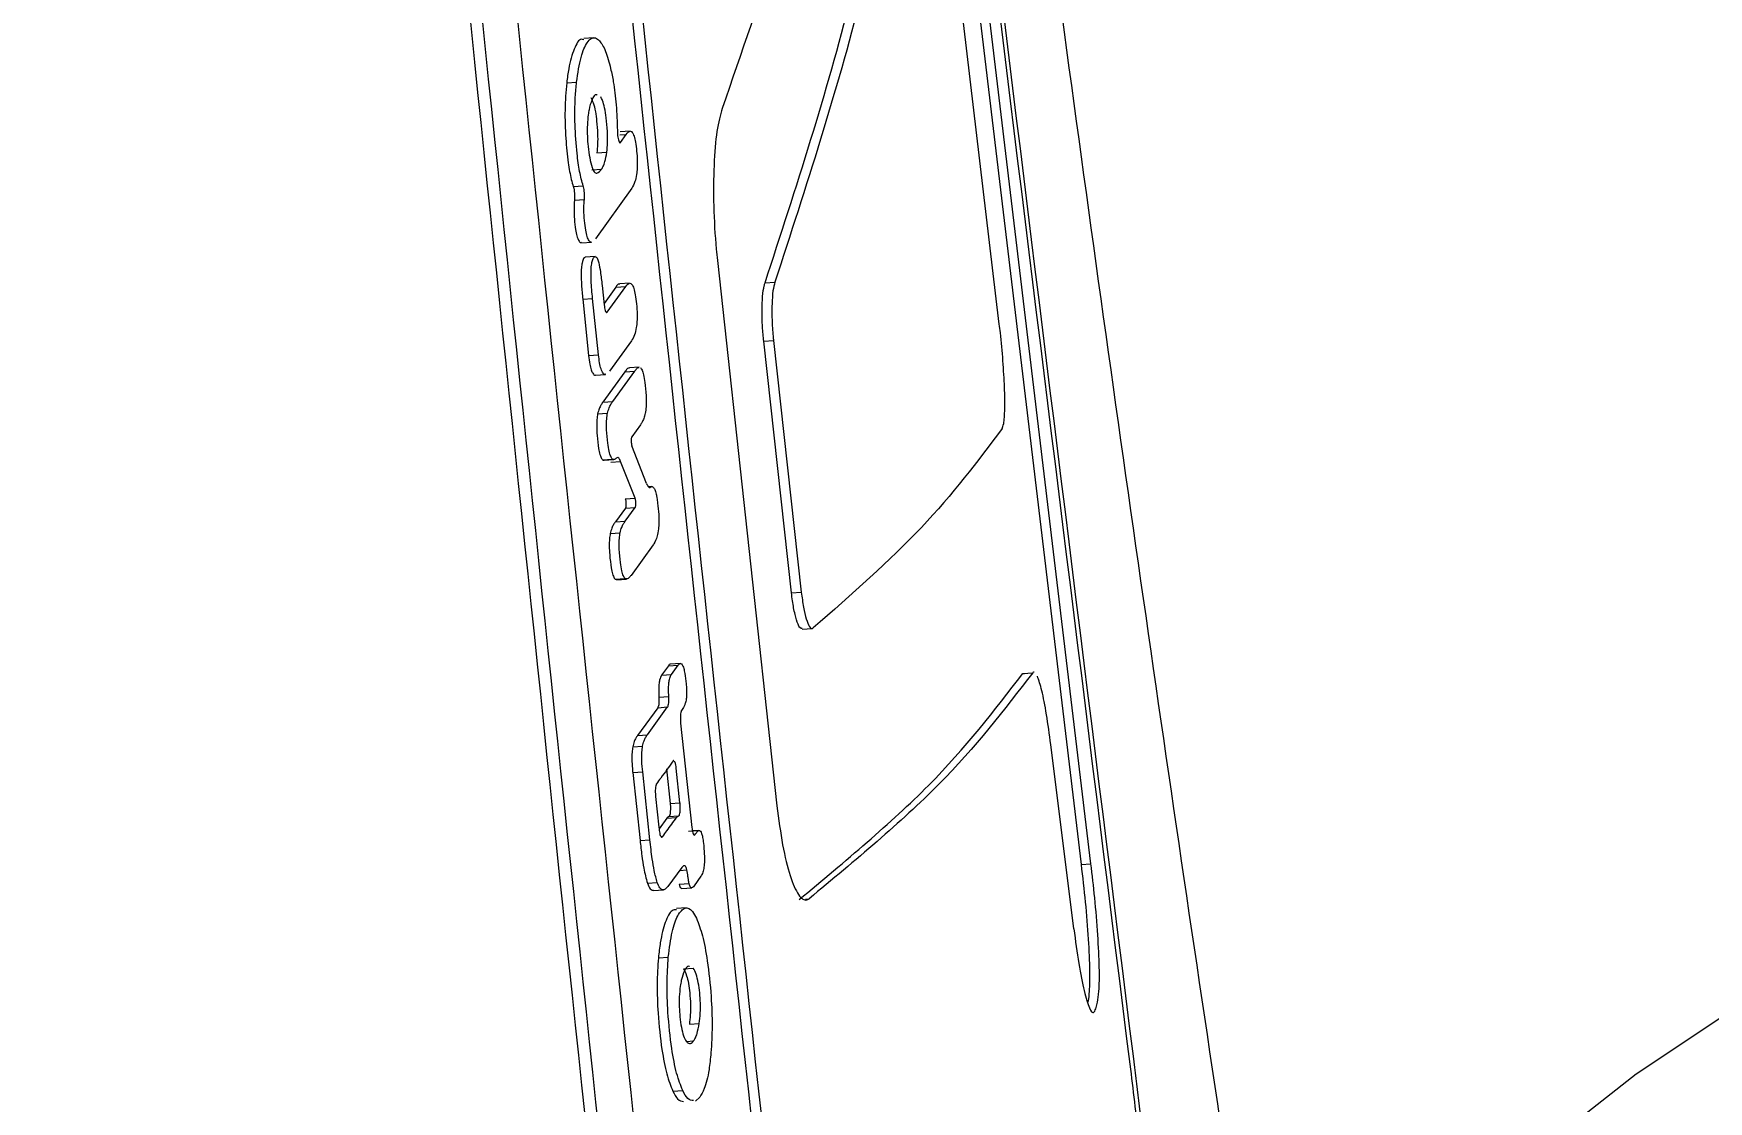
# Model space of a CAD drawing. Header units: millimetres. Extents: x -7720 to 6073, y -7402 to 5433.
# Drawn here: x 1649.54 to 1683.47, y -657.84 to -636.21 of the extents above; entities that cross this region are included whole.
import ezdxf

# ---------------------------------------------------------------- set-up
doc = ezdxf.new("R2010")
doc.units = ezdxf.units.MM
for name, color, linetype in [('DIKOM_ОБЪЕКТ', 7, 'Continuous'), ('DIKOM_РАЗМЕР_ЗОНА', 7, 'Continuous'), ('DIKOM_РАЗМЕР_ОБЪЕКТА', 7, 'Continuous')]:
    doc.layers.add(name, color=color, linetype=linetype)
doc.styles.add('style1', font='arial.ttf', dxfattribs={"width": 0.8})
doc.dimstyles.new('1-50', dxfattribs={"dimtxt": 300, "dimasz": 200, "dimexe": 100, "dimexo": 0, "dimgap": 100, "dimtad": 1, "dimtxsty": 'style1', "dimcen": 200, "dimclrd": 7, "dimclre": 7, "dimclrt": 7, "dimadec": 1, "dimazin": 2, "dimtfac": 1, "dimtmove": 0, "dimatfit": 2, "dimfxl": 0, "dimlwd": 25, "dimlwe": 18, "dimarcsym": 0})

# ---------------------------------------------------------------- blocks, each defined once
blk = doc.blocks.new('*D1')
at = {"layer": 'Defpoints', "color": 0, "transparency": 16777216}
for p in [(-3938.714, 77.288), (4572.676, -275.211), (4572.676, -6577.897)]:
    blk.add_point(p, dxfattribs=at)
at = {"layer": 'DIKOM_РАЗМЕР_ОБЪЕКТА', "color": 7, "lineweight": 18, "transparency": 16777216}
for p, q in [((-3938.714, 77.288), (-3938.714, -6677.897)), ((4572.676, -275.211), (4572.676, -6677.897))]:
    blk.add_line(p, q, dxfattribs=at)
at = {"layer": 'DIKOM_РАЗМЕР_ОБЪЕКТА', "color": 7, "lineweight": 25, "transparency": 16777216}
blk.add_line((-3738.714, -6577.897), (4372.676, -6577.897), dxfattribs=at)
at = {"layer": 'DIKOM_РАЗМЕР_ОБЪЕКТА', "color": 7, "transparency": 16777216}
for points in [[(-3738.714, -6544.563), (-3738.714, -6611.23), (-3938.714, -6577.897)], [(4372.676, -6544.563), (4372.676, -6611.23), (4572.676, -6577.897)]]:
    blk.add_solid(points, dxfattribs=at)
at = {"layer": 'DIKOM_РАЗМЕР_ОБЪЕКТА', "color": 7, "transparency": 16777216, "insert": (316.981, -6324.725), "char_height": 300, "attachment_point": 5, "style": 'style1'}
blk.add_mtext('8500', dxfattribs=at)
blk = doc.blocks.new('*D2')
at = {"layer": 'Defpoints', "color": 0, "transparency": 16777216}
for p in [(-2365.162, 5433.022), (-7269.562, -6016.09), (1800.959, -6016.09)]:
    blk.add_point(p, dxfattribs=at)
at = {"layer": 'DIKOM_РАЗМЕР_ЗОНА', "color": 7, "lineweight": 18, "transparency": 16777216}
for p, q in [((-2365.162, 5433.022), (-7369.562, 5433.022)), ((1800.959, -6016.09), (-7369.562, -6016.09))]:
    blk.add_line(p, q, dxfattribs=at)
at = {"layer": 'DIKOM_РАЗМЕР_ЗОНА', "color": 7, "lineweight": 25, "transparency": 16777216}
blk.add_line((-7269.562, 5233.022), (-7269.562, -5816.09), dxfattribs=at)
at = {"layer": 'DIKOM_РАЗМЕР_ЗОНА', "color": 7, "transparency": 16777216}
for points in [[(-7302.895, 5233.022), (-7236.229, 5233.022), (-7269.562, 5433.022)], [(-7302.895, -5816.09), (-7236.229, -5816.09), (-7269.562, -6016.09)]]:
    blk.add_solid(points, dxfattribs=at)
at = {"layer": 'DIKOM_РАЗМЕР_ЗОНА', "color": 7, "transparency": 16777216, "insert": (-7522.734, -291.534), "char_height": 300, "attachment_point": 5, "rotation": 90, "style": 'style1'}
blk.add_mtext('11500', dxfattribs=at)
blk = doc.blocks.new('*D3')
at = {"layer": 'Defpoints', "color": 0, "transparency": 16777216}
for p in [(-5938.714, -432.437), (6072.676, -1006.937), (6072.676, -7302.437)]:
    blk.add_point(p, dxfattribs=at)
at = {"layer": 'DIKOM_РАЗМЕР_ЗОНА', "color": 7, "lineweight": 18, "transparency": 16777216}
for p, q in [((-5938.714, -432.437), (-5938.714, -7402.437)), ((6072.676, -1006.937), (6072.676, -7402.437))]:
    blk.add_line(p, q, dxfattribs=at)
at = {"layer": 'DIKOM_РАЗМЕР_ЗОНА', "color": 7, "lineweight": 25, "transparency": 16777216}
blk.add_line((-5738.714, -7302.437), (5872.676, -7302.437), dxfattribs=at)
at = {"layer": 'DIKOM_РАЗМЕР_ЗОНА', "color": 7, "transparency": 16777216}
for points in [[(-5738.714, -7269.103), (-5738.714, -7335.77), (-5938.714, -7302.437)], [(5872.676, -7269.103), (5872.676, -7335.77), (6072.676, -7302.437)]]:
    blk.add_solid(points, dxfattribs=at)
at = {"layer": 'DIKOM_РАЗМЕР_ЗОНА', "color": 7, "transparency": 16777216, "insert": (66.981, -7049.265), "char_height": 300, "attachment_point": 5, "style": 'style1'}
blk.add_mtext('12000', dxfattribs=at)

msp = doc.modelspace()

# ---------------------------------------------------------------- linework, layer by layer
at = {"layer": 'DIKOM_ОБЪЕКТ', "color": 7, "linetype": 'Continuous', "lineweight": 15}
for p, q in [((1666.32, -615.896), (1670.76, -653.035)), ((1670.958, -653.021), (1666.519, -615.883)), ((1669.104, -642.093), (1667.771, -630.848)), ((1660.885, -636.293), (1660.684, -636.307)), ((1660.34, -637.203), (1660.54, -637.189)), ((1661.417, -638.258), (1661.546, -638.249)), ((1661.624, -638.185), (1661.424, -638.198)), ((1661.432, -638.413), (1661.546, -638.249)), ((1661.417, -638.414), (1661.432, -638.413)), ((1660.952, -638.625), (1661.152, -638.611)), ((1660.848, -638.967), (1661.048, -638.953)), ((1660.474, -639.306), (1660.674, -639.292)), ((1660.497, -639.584), (1660.697, -639.57)), ((1661.658, -639.339), (1660.924, -640.367)), ((1660.644, -640.444), (1660.844, -640.43)), ((1660.917, -640.723), (1660.717, -640.737)), ((1663.392, -640.803), (1664.599, -651.849)), ((1661.058, -641.31), (1661.099, -641.702)), ((1661.615, -641.265), (1661.415, -641.279)), ((1664.358, -641.257), (1664.557, -641.243)), ((1660.664, -641.587), (1660.864, -641.573)), ((1660.664, -641.587), (1660.784, -642.728)), ((1660.984, -642.714), (1660.864, -641.573)), ((1661.335, -641.344), (1661.096, -641.675)), ((1661.161, -641.849), (1661.535, -641.33)), ((1661.335, -641.344), (1661.535, -641.33)), ((1661.141, -641.85), (1661.161, -641.849)), ((1661.651, -642.431), (1661.206, -643.046)), ((1664.331, -642.441), (1664.53, -642.427)), ((1664.894, -647.535), (1664.331, -642.441)), ((1664.53, -642.427), (1665.093, -647.522)), ((1660.784, -642.728), (1660.984, -642.714)), ((1661.809, -642.966), (1661.609, -642.98)), ((1660.924, -643.124), (1661.124, -643.11)), ((1661.517, -643.06), (1661.071, -643.675)), ((1661.271, -643.661), (1661.717, -643.046)), ((1661.517, -643.06), (1661.717, -643.046)), ((1661.071, -643.675), (1661.271, -643.661)), ((1660.966, -643.911), (1661.166, -643.897)), ((1661.832, -644.133), (1661.659, -644.374)), ((1661.958, -645.323), (1661.66, -644.561)), ((1661.066, -644.839), (1661.266, -644.825)), ((1661.096, -644.85), (1661.297, -644.836)), ((1661.233, -644.889), (1661.433, -644.875)), ((1661.725, -645.615), (1661.433, -644.875)), ((1662.066, -645.384), (1662.002, -645.388)), ((1661.525, -645.629), (1661.725, -645.615)), ((1661.529, -645.819), (1661.326, -646.096)), ((1661.526, -646.082), (1661.729, -645.805)), ((1661.529, -645.819), (1661.729, -645.805)), ((1661.222, -646.331), (1661.422, -646.317)), ((1661.326, -646.096), (1661.526, -646.082)), ((1662.091, -646.566), (1661.643, -647.182)), ((1661.321, -647.259), (1661.522, -647.245)), ((1661.321, -647.259), (1661.352, -647.265)), ((1661.352, -647.269), (1661.553, -647.256)), ((1664.894, -647.535), (1665.093, -647.522)), ((1665.112, -648.27), (1665.311, -648.256)), ((1662.399, -649.011), (1662.263, -649.202)), ((1662.399, -649.011), (1662.599, -648.997)), ((1662.642, -648.964), (1662.442, -648.978)), ((1662.463, -649.188), (1662.599, -648.997)), ((1662.263, -649.202), (1662.463, -649.188)), ((1669.583, -649.166), (1669.781, -649.152)), ((1669.583, -649.166), (1669.61, -649.175)), ((1662.207, -649.647), (1662.407, -649.634)), ((1662.185, -649.861), (1661.775, -650.422)), ((1661.975, -650.408), (1662.385, -649.847)), ((1662.185, -649.861), (1662.385, -649.847)), ((1661.775, -650.422), (1661.975, -650.408)), ((1662.648, -650.175), (1662.876, -652.287)), ((1661.678, -650.654), (1661.878, -650.641)), ((1670.612, -654.34), (1670.147, -650.61)), ((1661.678, -651.177), (1661.879, -651.163)), ((1662.025, -652.537), (1661.879, -651.163)), ((1662.36, -651.1), (1662.435, -651.803)), ((1662.635, -651.789), (1662.56, -651.086)), ((1661.678, -651.177), (1661.825, -652.551)), ((1662.14, -651.661), (1662.206, -652.284)), ((1662.435, -651.803), (1662.635, -651.789)), ((1662.365, -652.1), (1662.21, -652.312)), ((1662.365, -652.1), (1662.565, -652.086)), ((1662.407, -652.068), (1662.607, -652.054)), ((1662.254, -652.471), (1662.285, -652.468)), ((1662.808, -652.363), (1663.008, -652.349)), ((1663.018, -652.347), (1662.887, -652.356)), ((1661.825, -652.551), (1662.025, -652.537)), ((1662.674, -653.098), (1662.391, -653.484)), ((1662.631, -653.156), (1662.775, -653.146)), ((1670.76, -653.035), (1670.958, -653.021)), ((1661.974, -653.414), (1662.174, -653.4)), ((1662.619, -653.437), (1662.819, -653.423)), ((1662.673, -653.523), (1662.873, -653.509)), ((1663.06, -653.276), (1662.921, -653.47)), ((1662.1, -653.566), (1662.3, -653.552)), ((1665.178, -653.737), (1665.249, -653.732)), ((1662.761, -653.917), (1662.561, -653.931)), ((1662.198, -654.928), (1662.398, -654.914)), ((1662.704, -655.151), (1662.904, -655.137)), ((1671.056, -655.959), (1671.092, -655.825)), ((1662.825, -656.272), (1663.025, -656.258)), ((1662.764, -656.62), (1662.911, -656.61)), ((1662.49, -657.63), (1662.69, -657.616)), ((1663.037, -657.748), (1662.948, -657.828))]:
    msp.add_line(p, q, dxfattribs=at)
at = {"layer": 'DIKOM_ОБЪЕКТ', "color": 7, "linetype": 'Continuous', "lineweight": 15, "flags": 128}
msp.add_lwpolyline([(1675.118, -668.186), (1675.066, -666.798), (1675.355, -665.237), (1676.002, -663.646), (1677.001, -662.04), (1678.343, -660.434), (1680.016, -658.841), (1682.005, -657.277), (1684.291, -655.756), (1686.854, -654.292), (1689.671, -652.898), (1692.715, -651.586), (1695.958, -650.37), (1699.373, -649.259), (1702.926, -648.264), (1706.586, -647.395)], dxfattribs=at)
at = {"layer": 'DIKOM_ОБЪЕКТ', "color": 7, "linetype": 'Continuous', "lineweight": 15}
for points, knots in [([(1651.505, -562.594), (1652.447, -573.51), (1655.636, -610.457), (1659.558, -647.354), (1662.321, -673.35)], [0, 0, 0, 0, 0.295436, 1, 1, 1, 1]), ([(1651.746, -562.594), (1652.679, -573.42), (1655.853, -610.279), (1659.776, -647.086), (1662.546, -673.082)], [0, 0, 0, 0, 0.2937248, 1, 1, 1, 1]), ([(1652.454, -562.594), (1653.357, -573.153), (1656.489, -609.745), (1660.413, -646.283), (1663.205, -672.277)], [0, 0, 0, 0, 0.288549, 1, 1, 1, 1]), ([(1665.063, -667.1), (1663.679, -654.488), (1660.913, -629.266), (1657.424, -594.429), (1655.449, -572.196), (1654.597, -562.594)], [0, 0, 0, 0, 0.362286, 0.724572, 1, 1, 1, 1]), ([(1654.798, -562.594), (1655.649, -572.185), (1657.623, -594.409), (1661.111, -629.242), (1663.879, -654.471), (1665.262, -667.086)], [0, 0, 0, 0, 0.275129, 0.637564, 1, 1, 1, 1]), ([(1671.767, -657.179), (1670.133, -644.106), (1666.867, -617.959), (1663.493, -586.42), (1661.941, -567.949), (1661.49, -562.594)], [0, 0, 0, 0, 0.4152222, 0.8304415, 1, 1, 1, 1]), ([(1671.82, -656.922), (1670.183, -643.85), (1666.909, -617.704), (1663.539, -586.25), (1661.995, -567.865), (1661.553, -562.594)], [0, 0, 0, 0, 0.4163411, 0.8326791, 1, 1, 1, 1]), ([(1675.905, -673.036), (1675.448, -670.199), (1674.4, -663.695), (1672.837, -653.325), (1671.202, -641.952), (1669.634, -630.39), (1668.132, -618.653), (1666.7, -606.748), (1665.339, -594.687), (1664.057, -582.473), (1662.999, -571.772), (1662.404, -565.105), (1662.179, -562.594)], [0, 0, 0, 0, 0.081496, 0.186806, 0.29255, 0.398703, 0.505243, 0.612145, 0.719386, 0.826945, 0.934799, 1, 1, 1, 1]), ([(1666.94, -624.35), (1666.562, -626.565), (1665.807, -631.001), (1664.263, -635.481), (1663.491, -637.723)], [0, 0, 0, 0, 0.499482, 1, 1, 1, 1]), ([(1664.358, -641.257), (1664.986, -639.329), (1666.243, -635.472), (1666.915, -631.648), (1667.251, -629.735)], [0, 0, 0, 0, 0.499613, 1, 1, 1, 1]), ([(1667.449, -629.721), (1667.114, -631.631), (1666.443, -635.455), (1665.186, -639.313), (1664.557, -641.243)], [0, 0, 0, 0, 0.499614, 1, 1, 1, 1]), ([(1660.686, -636.335), (1660.67, -636.328), (1660.599, -636.298), (1660.49, -636.498), (1660.39, -636.823), (1660.352, -637.107), (1660.34, -637.203)], [0, 0, 0, 0, 0.108062, 0.475727, 0.822405, 1, 1, 1, 1]), ([(1660.54, -637.189), (1660.567, -637.009), (1660.621, -636.649), (1660.758, -636.353), (1660.889, -636.258), (1660.974, -636.33), (1661.002, -636.353)], [0, 0, 0, 0, 0.274331, 0.548003, 0.855404, 1, 1, 1, 1]), ([(1661.002, -636.353), (1661.023, -636.379), (1661.066, -636.431), (1661.145, -636.597), (1661.197, -636.791), (1661.23, -636.916)], [0, 0, 0, 0, 0.2642097, 0.5262331, 1, 1, 1, 1]), ([(1660.34, -637.203), (1660.325, -637.382), (1660.295, -637.726), (1660.315, -638.314), (1660.363, -638.796), (1660.42, -639.127), (1660.46, -639.259), (1660.474, -639.306)], [0, 0, 0, 0, 0.266927, 0.515005, 0.735532, 0.907138, 1, 1, 1, 1]), ([(1660.674, -639.292), (1660.648, -639.2), (1660.598, -639.016), (1660.54, -638.579), (1660.501, -638.057), (1660.505, -637.549), (1660.53, -637.289), (1660.54, -637.189)], [0, 0, 0, 0, 0.172575, 0.34422, 0.597324, 0.845353, 1, 1, 1, 1]), ([(1661.23, -636.916), (1661.249, -637.003), (1661.295, -637.22), (1661.35, -637.655), (1661.36, -637.995), (1661.366, -638.168)], [0, 0, 0, 0, 0.248098, 0.616572, 1, 1, 1, 1]), ([(1660.955, -637.453), (1660.952, -637.451), (1660.912, -637.427), (1660.854, -637.531), (1660.799, -637.694), (1660.781, -637.817), (1660.776, -637.851)], [0, 0, 0, 0, 0.050443, 0.522903, 0.867727, 1, 1, 1, 1]), ([(1660.828, -637.506), (1660.845, -637.537), (1660.879, -637.598), (1660.921, -637.776), (1660.95, -637.995), (1660.967, -638.223), (1660.969, -638.451), (1660.957, -638.568), (1660.952, -638.625)], [0, 0, 0, 0, 0.174499, 0.350351, 0.504184, 0.690113, 0.848519, 1, 1, 1, 1]), ([(1661.152, -638.611), (1661.158, -638.548), (1661.17, -638.42), (1661.165, -638.171), (1661.144, -637.927), (1661.11, -637.706), (1661.069, -637.562), (1661.041, -637.513), (1661.028, -637.492)], [0, 0, 0, 0, 0.166725, 0.334132, 0.537403, 0.70468, 0.87272, 1, 1, 1, 1]), ([(1660.776, -637.851), (1660.769, -637.915), (1660.754, -638.045), (1660.755, -638.279), (1660.773, -638.51), (1660.805, -638.736), (1660.849, -638.913), (1660.901, -639.027), (1660.969, -639.046), (1661.017, -638.99), (1661.048, -638.953)], [0, 0, 0, 0, 0.111861, 0.224606, 0.321529, 0.437452, 0.564774, 0.656874, 0.778237, 1, 1, 1, 1]), ([(1663.491, -637.723), (1663.452, -637.862), (1663.375, -638.141), (1663.315, -638.856), (1663.309, -639.692), (1663.347, -640.369), (1663.384, -640.727), (1663.392, -640.803)], [0, 0, 0, 0, 0.234416, 0.469259, 0.703558, 0.93697, 1, 1, 1, 1]), ([(1661.366, -638.168), (1661.366, -638.191), (1661.368, -638.238), (1661.375, -638.307), (1661.387, -638.364), (1661.401, -638.404), (1661.413, -638.422), (1661.419, -638.419), (1661.421, -638.418)], [0, 0, 0, 0, 0.1865467, 0.3736251, 0.5607514, 0.7485411, 0.9372536, 1, 1, 1, 1]), ([(1661.546, -638.249), (1661.574, -638.216), (1661.613, -638.169), (1661.668, -638.199), (1661.705, -638.274), (1661.736, -638.412), (1661.758, -638.588), (1661.771, -638.772), (1661.769, -638.939), (1661.754, -639.089), (1661.718, -639.239), (1661.681, -639.301), (1661.658, -639.339)], [0, 0, 0, 0, 0.190763, 0.270204, 0.350474, 0.42105, 0.504983, 0.593734, 0.661144, 0.728451, 0.83529, 1, 1, 1, 1]), ([(1661.048, -638.953), (1661.06, -638.934), (1661.084, -638.895), (1661.122, -638.794), (1661.141, -638.68), (1661.152, -638.611)], [0, 0, 0, 0, 0.289087, 0.572109, 1, 1, 1, 1]), ([(1660.474, -639.306), (1660.475, -639.309), (1660.48, -639.327), (1660.49, -639.37), (1660.498, -639.437), (1660.501, -639.509), (1660.499, -639.557), (1660.498, -639.581), (1660.497, -639.584)], [0, 0, 0, 0, 0.055929, 0.284674, 0.511968, 0.738161, 0.964584, 1, 1, 1, 1]), ([(1660.497, -639.584), (1660.493, -639.643), (1660.485, -639.763), (1660.494, -639.976), (1660.515, -640.163), (1660.545, -640.314), (1660.582, -640.407), (1660.616, -640.449), (1660.636, -640.437), (1660.643, -640.433)], [0, 0, 0, 0, 0.161174, 0.323362, 0.501918, 0.632554, 0.763645, 0.925768, 1, 1, 1, 1]), ([(1660.697, -639.57), (1660.699, -639.549), (1660.701, -639.507), (1660.699, -639.434), (1660.691, -639.366), (1660.682, -639.319), (1660.675, -639.298), (1660.674, -639.292)], [0, 0, 0, 0, 0.226358, 0.45368, 0.680074, 0.906089, 1, 1, 1, 1]), ([(1660.843, -640.425), (1660.841, -640.427), (1660.826, -640.439), (1660.794, -640.41), (1660.754, -640.333), (1660.721, -640.184), (1660.697, -639.996), (1660.686, -639.788), (1660.691, -639.647), (1660.696, -639.583), (1660.697, -639.57)], [0, 0, 0, 0, 0.026718, 0.180614, 0.336162, 0.470881, 0.641917, 0.816546, 0.964281, 1, 1, 1, 1]), ([(1660.717, -640.739), (1660.705, -640.745), (1660.68, -640.757), (1660.652, -640.835), (1660.636, -640.951), (1660.631, -641.105), (1660.639, -641.324), (1660.655, -641.491), (1660.664, -641.587)], [0, 0, 0, 0, 0.147628, 0.313122, 0.429192, 0.544894, 0.740771, 1, 1, 1, 1]), ([(1660.864, -641.573), (1660.853, -641.453), (1660.836, -641.279), (1660.831, -641.045), (1660.839, -640.897), (1660.861, -640.788), (1660.893, -640.729), (1660.929, -640.715), (1660.962, -640.765), (1660.994, -640.866), (1661.028, -641.05), (1661.047, -641.215), (1661.058, -641.31)], [0, 0, 0, 0, 0.184072, 0.267235, 0.351294, 0.423594, 0.513004, 0.607005, 0.6733, 0.739464, 0.850667, 1, 1, 1, 1]), ([(1661.416, -641.286), (1661.412, -641.284), (1661.383, -641.273), (1661.357, -641.311), (1661.335, -641.344)], [0, 0, 0, 0, 0.149662, 1, 1, 1, 1]), ([(1661.535, -641.33), (1661.564, -641.297), (1661.604, -641.25), (1661.662, -641.28), (1661.701, -641.359), (1661.733, -641.502), (1661.756, -641.686), (1661.769, -641.878), (1661.765, -642.044), (1661.748, -642.192), (1661.711, -642.334), (1661.673, -642.395), (1661.651, -642.431)], [0, 0, 0, 0, 0.189114, 0.270718, 0.353164, 0.424996, 0.512482, 0.604427, 0.670324, 0.736013, 0.84638, 1, 1, 1, 1]), ([(1664.331, -642.441), (1664.322, -642.343), (1664.302, -642.135), (1664.294, -641.813), (1664.306, -641.521), (1664.331, -641.342), (1664.352, -641.276), (1664.358, -641.257)], [0, 0, 0, 0, 0.205711, 0.438739, 0.671933, 0.905684, 1, 1, 1, 1]), ([(1664.557, -641.243), (1664.543, -641.296), (1664.515, -641.403), (1664.496, -641.677), (1664.496, -641.998), (1664.512, -642.259), (1664.527, -642.397), (1664.53, -642.427)], [0, 0, 0, 0, 0.233515, 0.468133, 0.702256, 0.935725, 1, 1, 1, 1]), ([(1661.099, -641.702), (1661.102, -641.724), (1661.107, -641.768), (1661.121, -641.819), (1661.136, -641.851), (1661.15, -641.86), (1661.158, -641.852), (1661.161, -641.849)], [0, 0, 0, 0, 0.212295, 0.42505, 0.638699, 0.853989, 1, 1, 1, 1]), ([(1669.16, -644.209), (1669.172, -644.181), (1669.199, -644.114), (1669.218, -643.832), (1669.213, -643.386), (1669.181, -642.842), (1669.14, -642.393), (1669.111, -642.151), (1669.104, -642.093)], [0, 0, 0, 0, 0.144815, 0.342959, 0.541135, 0.739377, 0.93771, 1, 1, 1, 1]), ([(1660.784, -642.728), (1660.791, -642.788), (1660.804, -642.897), (1660.835, -643.023), (1660.873, -643.102), (1660.904, -643.134), (1660.921, -643.12), (1660.924, -643.118)], [0, 0, 0, 0, 0.2515432, 0.4560297, 0.6606945, 0.9521662, 1, 1, 1, 1]), ([(1661.124, -643.105), (1661.122, -643.107), (1661.107, -643.119), (1661.076, -643.091), (1661.036, -643.016), (1661.004, -642.878), (1660.991, -642.77), (1660.984, -642.714)], [0, 0, 0, 0, 0.0385218, 0.291463, 0.5470192, 0.7680634, 1, 1, 1, 1]), ([(1661.609, -642.986), (1661.604, -642.985), (1661.584, -642.981), (1661.554, -643.013), (1661.529, -643.044), (1661.517, -643.06)], [0, 0, 0, 0, 0.1752908, 0.5857004, 1, 1, 1, 1]), ([(1661.717, -643.046), (1661.729, -643.03), (1661.754, -642.998), (1661.785, -642.967), (1661.804, -642.971), (1661.809, -642.972)], [0, 0, 0, 0, 0.424179, 0.834019, 1, 1, 1, 1]), ([(1661.834, -642.974), (1661.845, -642.987), (1661.866, -643.013), (1661.898, -643.12), (1661.927, -643.299), (1661.947, -643.501), (1661.952, -643.696), (1661.945, -643.819), (1661.936, -643.876), (1661.932, -643.898)], [0, 0, 0, 0, 0.12983, 0.260275, 0.41569, 0.654293, 0.785657, 0.91774, 1, 1, 1, 1]), ([(1661.071, -643.675), (1661.058, -643.694), (1661.033, -643.731), (1660.996, -643.8), (1660.976, -643.874), (1660.966, -643.911)], [0, 0, 0, 0, 0.337508, 0.664784, 1, 1, 1, 1]), ([(1661.166, -643.897), (1661.177, -643.859), (1661.197, -643.785), (1661.233, -643.716), (1661.258, -643.68), (1661.271, -643.661)], [0, 0, 0, 0, 0.341564, 0.669285, 1, 1, 1, 1]), ([(1660.966, -643.911), (1660.96, -643.947), (1660.949, -644.019), (1660.945, -644.175), (1660.956, -644.38), (1660.979, -644.581), (1661.013, -644.74), (1661.042, -644.812), (1661.059, -644.832), (1661.066, -644.839)], [0, 0, 0, 0, 0.127913, 0.256296, 0.412749, 0.653332, 0.790083, 0.927508, 1, 1, 1, 1]), ([(1661.266, -644.825), (1661.254, -644.81), (1661.231, -644.78), (1661.197, -644.665), (1661.168, -644.479), (1661.148, -644.274), (1661.146, -644.082), (1661.154, -643.968), (1661.163, -643.915), (1661.166, -643.897)], [0, 0, 0, 0, 0.135517, 0.271614, 0.436299, 0.673504, 0.802954, 0.933054, 1, 1, 1, 1]), ([(1661.932, -643.898), (1661.922, -643.936), (1661.903, -644.01), (1661.868, -644.078), (1661.844, -644.115), (1661.832, -644.133)], [0, 0, 0, 0, 0.342124, 0.669655, 1, 1, 1, 1]), ([(1661.659, -644.374), (1661.658, -644.375), (1661.655, -644.379), (1661.651, -644.394), (1661.647, -644.421), (1661.646, -644.455), (1661.648, -644.491), (1661.651, -644.525), (1661.656, -644.548), (1661.659, -644.558), (1661.66, -644.561)], [0, 0, 0, 0, 0.0432222, 0.1942398, 0.3451553, 0.4950763, 0.6440574, 0.7921651, 0.9404599, 1, 1, 1, 1]), ([(1669.16, -644.209), (1668.661, -644.873), (1667.663, -646.201), (1666.11, -647.564), (1665.332, -648.247)], [0, 0, 0, 0, 0.499652, 1, 1, 1, 1]), ([(1661.066, -644.839), (1661.075, -644.845), (1661.085, -644.852), (1661.095, -644.849), (1661.096, -644.849)], [0, 0, 0, 0, 0.862745, 1, 1, 1, 1]), ([(1661.349, -644.807), (1661.34, -644.814), (1661.323, -644.828), (1661.295, -644.84), (1661.276, -644.83), (1661.266, -644.825)], [0, 0, 0, 0, 0.30981, 0.651407, 1, 1, 1, 1]), ([(1661.433, -644.875), (1661.421, -644.849), (1661.395, -644.797), (1661.366, -644.792), (1661.351, -644.805), (1661.349, -644.807)], [0, 0, 0, 0, 0.451796, 0.904451, 1, 1, 1, 1]), ([(1661.958, -645.323), (1661.969, -645.346), (1661.993, -645.396), (1662.019, -645.405), (1662.033, -645.397), (1662.035, -645.396)], [0, 0, 0, 0, 0.427245, 0.916541, 1, 1, 1, 1]), ([(1662.035, -645.396), (1662.04, -645.393), (1662.051, -645.386), (1662.07, -645.381), (1662.083, -645.388), (1662.091, -645.392)], [0, 0, 0, 0, 0.297578, 0.595736, 1, 1, 1, 1]), ([(1662.091, -645.392), (1662.102, -645.405), (1662.124, -645.432), (1662.15, -645.52), (1662.169, -645.618), (1662.188, -645.752), (1662.204, -645.921), (1662.208, -646.106), (1662.198, -646.262), (1662.166, -646.427), (1662.126, -646.515), (1662.096, -646.558), (1662.091, -646.566)], [0, 0, 0, 0, 0.087617, 0.175616, 0.226792, 0.293803, 0.428821, 0.519445, 0.610275, 0.730479, 0.947993, 1, 1, 1, 1]), ([(1661.525, -645.629), (1661.528, -645.635), (1661.532, -645.648), (1661.537, -645.678), (1661.541, -645.713), (1661.541, -645.749), (1661.539, -645.781), (1661.536, -645.806), (1661.529, -645.816), (1661.529, -645.819), (1661.529, -645.819)], [0, 0, 0, 0, 0.1297357, 0.2751976, 0.4196767, 0.5637734, 0.707973, 0.8529716, 0.9994949, 1, 1, 1, 1]), ([(1661.729, -645.805), (1661.729, -645.804), (1661.732, -645.8), (1661.736, -645.786), (1661.74, -645.758), (1661.741, -645.725), (1661.74, -645.689), (1661.736, -645.655), (1661.731, -645.63), (1661.727, -645.619), (1661.725, -645.615)], [0, 0, 0, 0, 0.038866, 0.185878, 0.332515, 0.478535, 0.623456, 0.767918, 0.911975, 1, 1, 1, 1]), ([(1661.222, -646.331), (1661.216, -646.367), (1661.204, -646.439), (1661.2, -646.595), (1661.211, -646.8), (1661.234, -647.001), (1661.268, -647.16), (1661.297, -647.232), (1661.315, -647.252), (1661.321, -647.259)], [0, 0, 0, 0, 0.1279, 0.256271, 0.412683, 0.653223, 0.789978, 0.927412, 1, 1, 1, 1]), ([(1661.326, -646.096), (1661.313, -646.114), (1661.288, -646.151), (1661.252, -646.22), (1661.232, -646.294), (1661.222, -646.331)], [0, 0, 0, 0, 0.337696, 0.664958, 1, 1, 1, 1]), ([(1661.522, -647.245), (1661.51, -647.23), (1661.487, -647.2), (1661.453, -647.084), (1661.423, -646.899), (1661.404, -646.694), (1661.401, -646.502), (1661.409, -646.388), (1661.419, -646.335), (1661.422, -646.317)], [0, 0, 0, 0, 0.135604, 0.27164, 0.436333, 0.673536, 0.802956, 0.933057, 1, 1, 1, 1]), ([(1661.422, -646.317), (1661.432, -646.279), (1661.452, -646.205), (1661.489, -646.136), (1661.514, -646.1), (1661.526, -646.082)], [0, 0, 0, 0, 0.341624, 0.669285, 1, 1, 1, 1]), ([(1661.643, -647.182), (1661.631, -647.197), (1661.605, -647.229), (1661.565, -647.261), (1661.536, -647.25), (1661.522, -647.245)], [0, 0, 0, 0, 0.328692, 0.659922, 1, 1, 1, 1]), ([(1665.111, -648.259), (1665.096, -648.259), (1665.068, -648.257), (1665.018, -648.158), (1664.964, -647.985), (1664.919, -647.75), (1664.9, -647.59), (1664.894, -647.535)], [0, 0, 0, 0, 0.195408, 0.357619, 0.613666, 0.869782, 1, 1, 1, 1]), ([(1665.093, -647.522), (1665.107, -647.627), (1665.134, -647.837), (1665.192, -648.08), (1665.255, -648.231), (1665.303, -648.265), (1665.327, -648.25), (1665.332, -648.247)], [0, 0, 0, 0, 0.233151, 0.466434, 0.700243, 0.934699, 1, 1, 1, 1]), ([(1662.442, -648.983), (1662.439, -648.981), (1662.424, -648.975), (1662.41, -648.995), (1662.399, -649.011)], [0, 0, 0, 0, 0.200266, 1, 1, 1, 1]), ([(1662.599, -648.997), (1662.615, -648.98), (1662.64, -648.951), (1662.68, -648.982), (1662.71, -649.056), (1662.739, -649.19), (1662.758, -649.338), (1662.77, -649.488), (1662.77, -649.596), (1662.761, -649.699), (1662.746, -649.762), (1662.734, -649.793), (1662.732, -649.802)], [0, 0, 0, 0, 0.172938, 0.275158, 0.378128, 0.469819, 0.626656, 0.704551, 0.783073, 0.852766, 0.961725, 1, 1, 1, 1]), ([(1662.263, -649.202), (1662.248, -649.229), (1662.226, -649.269), (1662.207, -649.389), (1662.201, -649.51), (1662.205, -649.6), (1662.207, -649.647)], [0, 0, 0, 0, 0.3818, 0.57919, 0.777376, 1, 1, 1, 1]), ([(1662.407, -649.634), (1662.405, -649.584), (1662.401, -649.493), (1662.407, -649.373), (1662.423, -649.272), (1662.444, -649.217), (1662.459, -649.194), (1662.463, -649.188)], [0, 0, 0, 0, 0.233733, 0.423041, 0.612274, 0.898275, 1, 1, 1, 1]), ([(1665.049, -653.746), (1665.981, -652.972), (1667.847, -651.423), (1669.004, -649.919), (1669.583, -649.166)], [0, 0, 0, 0, 0.499555, 1, 1, 1, 1]), ([(1669.781, -649.152), (1669.204, -649.903), (1668.047, -651.407), (1666.182, -652.957), (1665.249, -653.732)], [0, 0, 0, 0, 0.499558, 1, 1, 1, 1]), ([(1669.807, -649.145), (1669.804, -649.141), (1669.794, -649.128), (1669.787, -649.142), (1669.781, -649.152)], [0, 0, 0, 0, 0.268867, 1, 1, 1, 1]), ([(1670.147, -650.61), (1670.119, -650.4), (1670.062, -649.981), (1669.965, -649.481), (1669.906, -649.308), (1669.876, -649.221)], [0, 0, 0, 0, 0.333267, 0.666664, 1, 1, 1, 1]), ([(1662.207, -649.647), (1662.208, -649.656), (1662.209, -649.689), (1662.209, -649.744), (1662.204, -649.803), (1662.195, -649.843), (1662.188, -649.856), (1662.185, -649.861)], [0, 0, 0, 0, 0.093885, 0.34042, 0.587421, 0.836067, 1, 1, 1, 1]), ([(1662.385, -649.847), (1662.385, -649.847), (1662.39, -649.839), (1662.399, -649.817), (1662.407, -649.764), (1662.41, -649.701), (1662.408, -649.655), (1662.407, -649.634)], [0, 0, 0, 0, 0.02091, 0.272517, 0.523849, 0.773841, 1, 1, 1, 1]), ([(1662.732, -649.802), (1662.727, -649.811), (1662.715, -649.84), (1662.693, -649.876), (1662.675, -649.903), (1662.666, -649.917)], [0, 0, 0, 0, 0.20044, 0.599909, 1, 1, 1, 1]), ([(1662.666, -649.917), (1662.664, -649.919), (1662.659, -649.929), (1662.65, -649.958), (1662.644, -650.014), (1662.642, -650.082), (1662.644, -650.138), (1662.648, -650.167), (1662.648, -650.175)], [0, 0, 0, 0, 0.063644, 0.282334, 0.50053, 0.717424, 0.932934, 1, 1, 1, 1]), ([(1661.775, -650.422), (1661.763, -650.439), (1661.739, -650.474), (1661.705, -650.542), (1661.687, -650.617), (1661.678, -650.654)], [0, 0, 0, 0, 0.332497, 0.661241, 1, 1, 1, 1]), ([(1661.878, -650.641), (1661.887, -650.603), (1661.905, -650.529), (1661.939, -650.46), (1661.963, -650.425), (1661.975, -650.408)], [0, 0, 0, 0, 0.33666, 0.666152, 1, 1, 1, 1]), ([(1661.678, -650.654), (1661.672, -650.69), (1661.662, -650.762), (1661.659, -650.917), (1661.666, -651.059), (1661.675, -651.148), (1661.678, -651.177)], [0, 0, 0, 0, 0.253805, 0.508043, 0.841762, 1, 1, 1, 1]), ([(1661.879, -651.163), (1661.872, -651.088), (1661.86, -650.964), (1661.86, -650.791), (1661.868, -650.694), (1661.876, -650.65), (1661.878, -650.641)], [0, 0, 0, 0, 0.406582, 0.666024, 0.926481, 1, 1, 1, 1]), ([(1662.497, -650.939), (1662.413, -651.056), (1662.301, -651.21), (1662.188, -651.364), (1662.159, -651.402)], [0, 0, 0, 0, 0.752653, 1, 1, 1, 1]), ([(1662.508, -650.933), (1662.508, -650.932), (1662.504, -650.93), (1662.501, -650.935), (1662.497, -650.939)], [0, 0, 0, 0, 0.1072435, 1, 1, 1, 1]), ([(1662.56, -651.086), (1662.557, -651.064), (1662.551, -651.02), (1662.538, -650.968), (1662.527, -650.95), (1662.522, -650.941)], [0, 0, 0, 0, 0.332463, 0.665369, 1, 1, 1, 1]), ([(1662.159, -651.402), (1662.158, -651.405), (1662.152, -651.414), (1662.143, -651.444), (1662.136, -651.5), (1662.134, -651.568), (1662.136, -651.624), (1662.139, -651.654), (1662.14, -651.661)], [0, 0, 0, 0, 0.07153, 0.28855, 0.505052, 0.720116, 0.933684, 1, 1, 1, 1]), ([(1662.435, -651.803), (1662.436, -651.808), (1662.439, -651.837), (1662.441, -651.891), (1662.44, -651.958), (1662.434, -652.015), (1662.423, -652.055), (1662.413, -652.067), (1662.408, -652.068), (1662.407, -652.068)], [0, 0, 0, 0, 0.046694, 0.23305, 0.419346, 0.606282, 0.794615, 0.984066, 1, 1, 1, 1]), ([(1662.607, -652.054), (1662.607, -652.054), (1662.611, -652.054), (1662.623, -652.042), (1662.633, -652.004), (1662.64, -651.947), (1662.642, -651.879), (1662.639, -651.824), (1662.636, -651.795), (1662.635, -651.789)], [0, 0, 0, 0, 0.004167, 0.194067, 0.384034, 0.573573, 0.761801, 0.948923, 1, 1, 1, 1]), ([(1662.285, -652.468), (1662.313, -652.431), (1662.407, -652.304), (1662.5, -652.176), (1662.565, -652.086)], [0, 0, 0, 0, 0.293086, 1, 1, 1, 1]), ([(1662.407, -652.068), (1662.403, -652.07), (1662.396, -652.072), (1662.382, -652.08), (1662.372, -652.092), (1662.365, -652.1)], [0, 0, 0, 0, 0.258252, 0.515987, 1, 1, 1, 1]), ([(1662.565, -652.086), (1662.569, -652.082), (1662.576, -652.073), (1662.589, -652.061), (1662.6, -652.057), (1662.607, -652.054)], [0, 0, 0, 0, 0.258005, 0.515862, 1, 1, 1, 1]), ([(1664.599, -651.849), (1664.635, -652.122), (1664.706, -652.668), (1664.864, -653.298), (1665.036, -653.692), (1665.168, -653.781), (1665.234, -653.741), (1665.249, -653.732)], [0, 0, 0, 0, 0.232935, 0.465902, 0.699539, 0.934172, 1, 1, 1, 1]), ([(1662.206, -652.284), (1662.212, -652.326), (1662.219, -652.39), (1662.236, -652.454), (1662.253, -652.483), (1662.269, -652.486), (1662.28, -652.474), (1662.285, -652.468)], [0, 0, 0, 0, 0.3100595, 0.4667269, 0.6241974, 0.8171816, 1, 1, 1, 1]), ([(1662.876, -652.287), (1662.878, -652.305), (1662.883, -652.346), (1662.895, -652.396), (1662.91, -652.432), (1662.925, -652.445), (1662.934, -652.437), (1662.937, -652.434)], [0, 0, 0, 0, 0.177038, 0.391096, 0.605759, 0.821815, 1, 1, 1, 1]), ([(1662.937, -652.434), (1662.947, -652.421), (1662.963, -652.399), (1662.987, -652.369), (1663.001, -652.356), (1663.008, -652.349)], [0, 0, 0, 0, 0.415138, 0.707207, 1, 1, 1, 1]), ([(1663.008, -652.349), (1663.022, -652.348), (1663.044, -652.346), (1663.073, -652.406), (1663.095, -652.49), (1663.114, -652.634), (1663.128, -652.8), (1663.131, -652.97), (1663.122, -653.101), (1663.098, -653.212), (1663.074, -653.252), (1663.06, -653.276)], [0, 0, 0, 0, 0.139861, 0.213823, 0.288053, 0.379082, 0.533557, 0.632661, 0.732363, 0.844255, 1, 1, 1, 1]), ([(1661.825, -652.551), (1661.837, -652.654), (1661.859, -652.848), (1661.905, -653.158), (1661.949, -653.319), (1661.974, -653.414)], [0, 0, 0, 0, 0.322897, 0.602605, 1, 1, 1, 1]), ([(1662.174, -653.4), (1662.153, -653.324), (1662.114, -653.186), (1662.065, -652.883), (1662.04, -652.667), (1662.025, -652.537)], [0, 0, 0, 0, 0.327803, 0.596035, 1, 1, 1, 1]), ([(1662.775, -653.146), (1662.771, -653.129), (1662.761, -653.094), (1662.74, -653.062), (1662.71, -653.056), (1662.687, -653.082), (1662.674, -653.098)], [0, 0, 0, 0, 0.1538, 0.306854, 0.58498, 1, 1, 1, 1]), ([(1662.819, -653.423), (1662.815, -653.4), (1662.808, -653.354), (1662.793, -653.262), (1662.782, -653.192), (1662.775, -653.146)], [0, 0, 0, 0, 0.254733, 0.509545, 1, 1, 1, 1]), ([(1670.76, -653.035), (1670.79, -653.29), (1670.85, -653.801), (1670.91, -654.566), (1670.937, -655.216), (1670.928, -655.648), (1670.903, -655.784), (1670.893, -655.839)], [0, 0, 0, 0, 0.214786, 0.429636, 0.644483, 0.859233, 1, 1, 1, 1]), ([(1671.092, -655.825), (1671.103, -655.76), (1671.129, -655.611), (1671.135, -655.143), (1671.104, -654.479), (1671.043, -653.734), (1670.986, -653.251), (1670.958, -653.021)], [0, 0, 0, 0, 0.1626257, 0.377109, 0.5917049, 0.8064489, 1, 1, 1, 1]), ([(1661.974, -653.414), (1661.994, -653.46), (1662.035, -653.556), (1662.077, -653.559), (1662.099, -653.56)], [0, 0, 0, 0, 0.475722, 1, 1, 1, 1]), ([(1662.391, -653.484), (1662.354, -653.522), (1662.302, -653.575), (1662.225, -653.52), (1662.192, -653.441), (1662.174, -653.4)], [0, 0, 0, 0, 0.534442, 0.758971, 1, 1, 1, 1]), ([(1662.619, -653.437), (1662.624, -653.455), (1662.633, -653.489), (1662.653, -653.52), (1662.666, -653.52), (1662.673, -653.52)], [0, 0, 0, 0, 0.290838, 0.580463, 1, 1, 1, 1]), ([(1662.921, -653.47), (1662.911, -653.484), (1662.889, -653.51), (1662.859, -653.512), (1662.834, -653.478), (1662.824, -653.441), (1662.819, -653.423)], [0, 0, 0, 0, 0.338702, 0.680041, 0.844372, 1, 1, 1, 1]), ([(1662.563, -653.956), (1662.534, -653.956), (1662.451, -653.956), (1662.335, -654.176), (1662.242, -654.529), (1662.21, -654.822), (1662.198, -654.928)], [0, 0, 0, 0, 0.182127, 0.51653, 0.825214, 1, 1, 1, 1]), ([(1662.398, -654.914), (1662.421, -654.732), (1662.466, -654.367), (1662.591, -654.042), (1662.732, -653.886), (1662.866, -653.936), (1662.942, -654.077), (1662.969, -654.127)], [0, 0, 0, 0, 0.21597, 0.431611, 0.666624, 0.880595, 1, 1, 1, 1]), ([(1662.969, -654.127), (1663.011, -654.235), (1663.095, -654.451), (1663.2, -655.019), (1663.268, -655.656), (1663.295, -656.32), (1663.273, -656.674), (1663.263, -656.85)], [0, 0, 0, 0, 0.192101, 0.384577, 0.623482, 0.813342, 1, 1, 1, 1]), ([(1670.612, -654.34), (1670.646, -654.582), (1670.712, -655.067), (1670.825, -655.627), (1670.93, -655.977), (1671.01, -656.075), (1671.043, -655.992), (1671.056, -655.959)], [0, 0, 0, 0, 0.21476, 0.429567, 0.644334, 0.858986, 1, 1, 1, 1]), ([(1662.198, -654.928), (1662.186, -655.102), (1662.163, -655.451), (1662.188, -656.112), (1662.255, -656.745), (1662.362, -657.31), (1662.447, -657.523), (1662.49, -657.63)], [0, 0, 0, 0, 0.186515, 0.373246, 0.61718, 0.808051, 1, 1, 1, 1]), ([(1662.69, -657.616), (1662.647, -657.509), (1662.562, -657.295), (1662.455, -656.727), (1662.388, -656.091), (1662.363, -655.432), (1662.387, -655.085), (1662.398, -654.914)], [0, 0, 0, 0, 0.1922442, 0.384875, 0.6283469, 0.8166277, 1, 1, 1, 1]), ([(1662.829, -655.105), (1662.823, -655.102), (1662.786, -655.082), (1662.726, -655.177), (1662.67, -655.327), (1662.647, -655.463), (1662.641, -655.503)], [0, 0, 0, 0, 0.077607, 0.473003, 0.842126, 1, 1, 1, 1]), ([(1662.704, -655.151), (1662.726, -655.189), (1662.764, -655.253), (1662.808, -655.441), (1662.835, -655.643), (1662.85, -655.867), (1662.847, -656.093), (1662.833, -656.211), (1662.825, -656.272)], [0, 0, 0, 0, 0.219752, 0.366235, 0.512356, 0.678089, 0.835692, 1, 1, 1, 1]), ([(1663.025, -656.258), (1663.033, -656.189), (1663.048, -656.066), (1663.05, -655.843), (1663.035, -655.63), (1663.007, -655.422), (1662.962, -655.232), (1662.924, -655.171), (1662.904, -655.137)], [0, 0, 0, 0, 0.185402, 0.33156, 0.477642, 0.633562, 0.801363, 1, 1, 1, 1]), ([(1662.641, -655.503), (1662.632, -655.572), (1662.618, -655.696), (1662.617, -655.919), (1662.632, -656.133), (1662.661, -656.343), (1662.706, -656.525), (1662.742, -656.586), (1662.761, -656.617)], [0, 0, 0, 0, 0.185154, 0.334294, 0.483313, 0.644519, 0.818762, 1, 1, 1, 1]), ([(1662.911, -656.61), (1662.923, -656.591), (1662.948, -656.552), (1662.989, -656.447), (1663.011, -656.33), (1663.025, -656.258)], [0, 0, 0, 0, 0.273051, 0.546198, 1, 1, 1, 1]), ([(1662.761, -656.617), (1662.775, -656.633), (1662.804, -656.664), (1662.856, -656.669), (1662.89, -656.633), (1662.911, -656.61)], [0, 0, 0, 0, 0.278523, 0.553876, 1, 1, 1, 1]), ([(1663.263, -656.85), (1663.251, -656.967), (1663.22, -657.265), (1663.14, -657.577), (1663.068, -657.697), (1663.037, -657.748)], [0, 0, 0, 0, 0.274835, 0.694603, 1, 1, 1, 1]), ([(1672.223, -664.599), (1672.256, -664.409), (1672.332, -663.984), (1672.336, -662.661), (1672.235, -660.829), (1672.054, -658.812), (1671.894, -657.52), (1671.82, -656.922)], [0, 0, 0, 0, 0.171946, 0.386298, 0.600792, 0.815558, 1, 1, 1, 1]), ([(1672.097, -663.637), (1672.126, -663.479), (1672.189, -663.123), (1672.194, -662.014), (1672.113, -660.473), (1671.963, -658.774), (1671.829, -657.684), (1671.767, -657.179)], [0, 0, 0, 0, 0.170954, 0.385331, 0.599852, 0.814605, 1, 1, 1, 1]), ([(1662.49, -657.63), (1662.522, -657.691), (1662.596, -657.828), (1662.668, -657.833), (1662.709, -657.836)], [0, 0, 0, 0, 0.442222, 1, 1, 1, 1]), ([(1662.909, -657.815), (1662.869, -657.816), (1662.797, -657.817), (1662.724, -657.679), (1662.69, -657.616)], [0, 0, 0, 0, 0.543931, 1, 1, 1, 1])]:
    msp.add_open_spline(points, degree=3, knots=knots, dxfattribs=at)

# ---------------------------------------------------------------- dimensions: what is measured, and where the dimension line sits
at = {"layer": 'DIKOM_РАЗМЕР_ЗОНА'}
dim = msp.add_linear_dim(base=(-7269.562, -6016.09), p1=(-2365.162, 5433.022), p2=(1800.959, -6016.09), angle=90, text='11500', dimstyle='1-50', dxfattribs=at)
dim.commit()
dim.dimension.update_dxf_attribs({"geometry": '*D2', "text_midpoint": (-7269.562, -291.534), "dimtype": 160})
dim = msp.add_linear_dim(base=(6072.676, -7302.437), p1=(-5938.714, -432.437), p2=(6072.676, -1006.937), text='12000', dimstyle='1-50', dxfattribs=at)
dim.commit()
dim.dimension.update_dxf_attribs({"geometry": '*D3', "text_midpoint": (66.981, -7302.437), "dimtype": 160})
at = {"layer": 'DIKOM_РАЗМЕР_ОБЪЕКТА'}
dim = msp.add_linear_dim(base=(4572.676, -6577.897), p1=(-3938.714, 77.288), p2=(4572.676, -275.211), text='8500', dimstyle='1-50', dxfattribs=at)
dim.commit()
dim.dimension.update_dxf_attribs({"geometry": '*D1', "text_midpoint": (316.981, -6577.897), "dimtype": 160})

doc.saveas('drawing.dxf')
